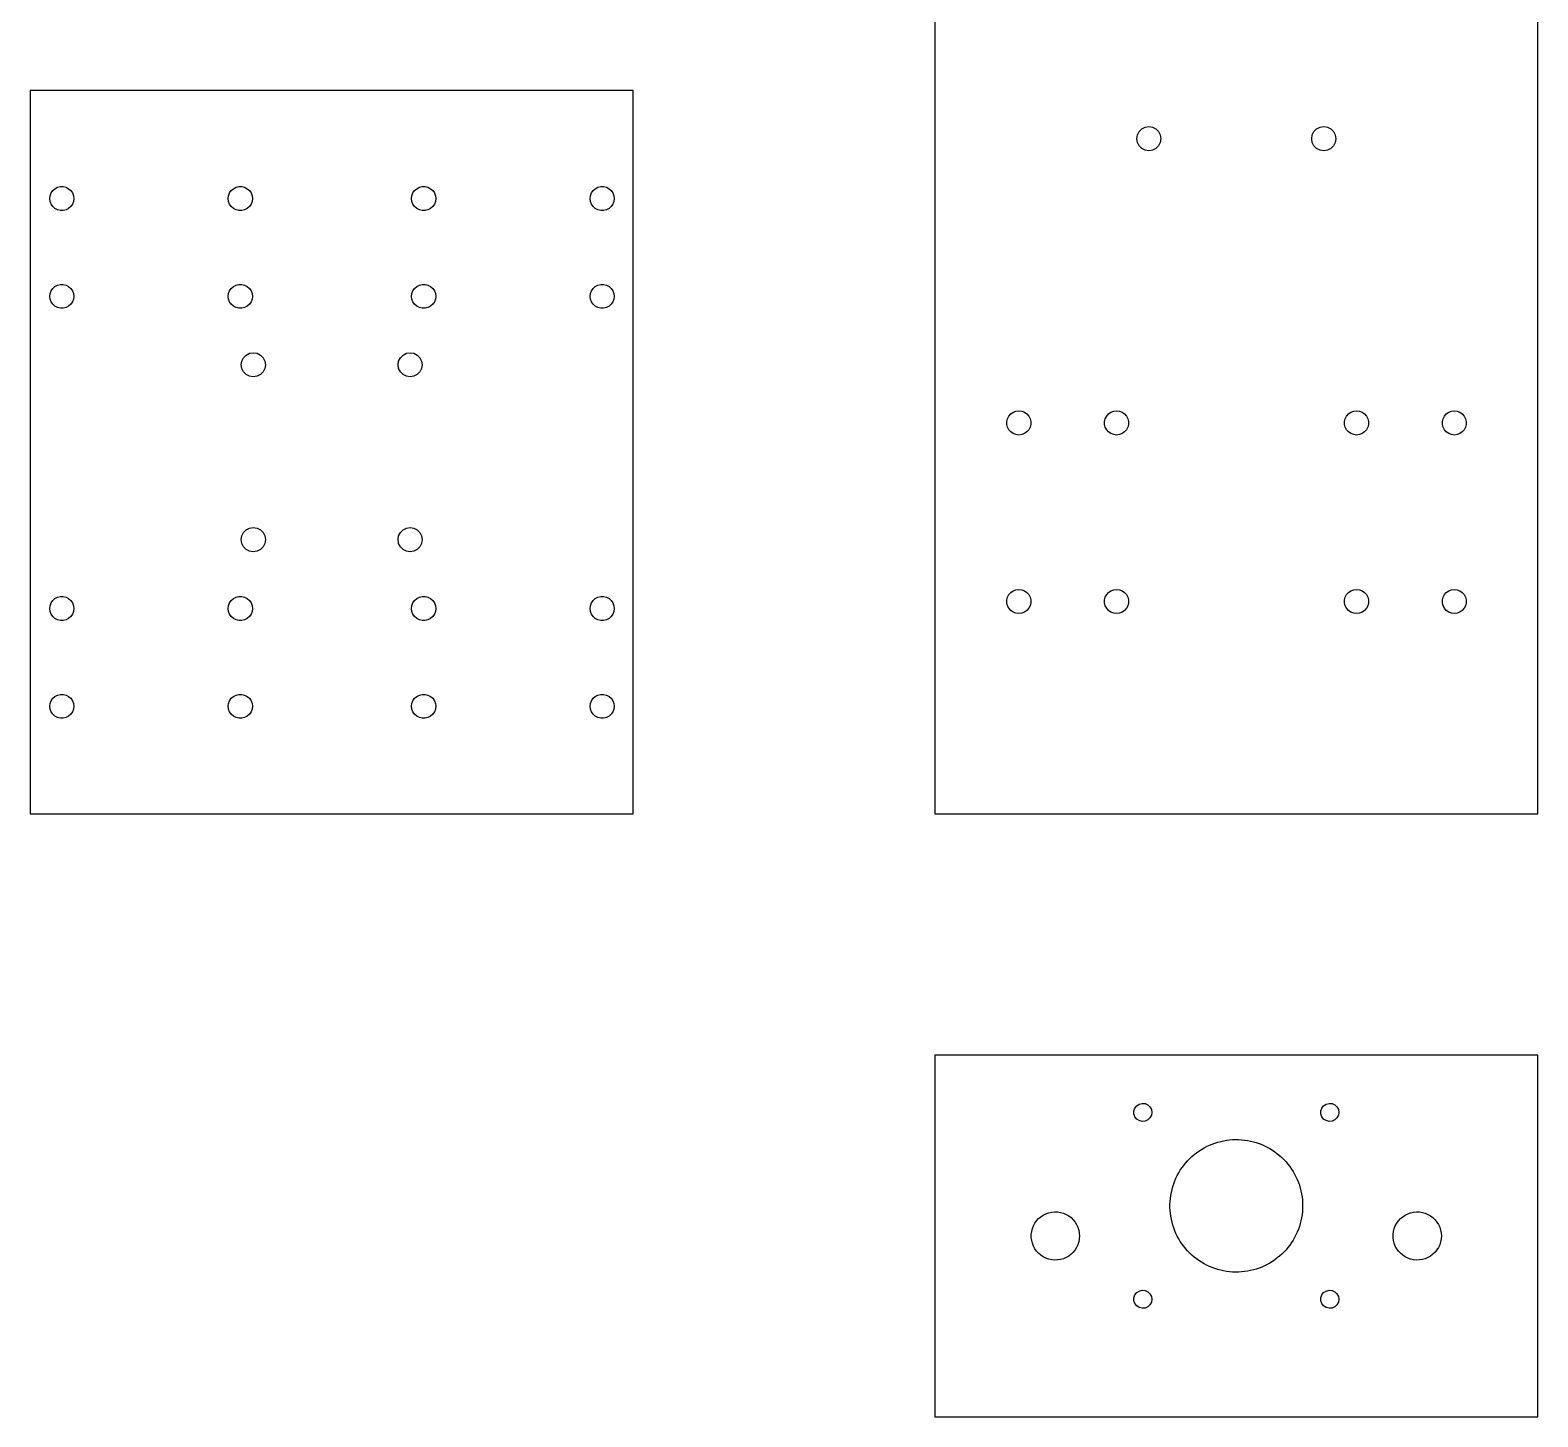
# Model space of a CAD drawing. Extents: x -550 to 1050, y -400 to 1100.
# Drawn here: x -300 to -50, y 600 to 830 of the extents above; entities that cross this region are included whole.
import ezdxf

# ---------------------------------------------------------------- set-up
doc = ezdxf.new("R2010")
doc.units = 0
doc.layers.get('0').update_dxf_attribs({"lineweight": 25, "true_color": 0xffffff})

msp = doc.modelspace()

# ---------------------------------------------------------------- linework, layer by layer
for p, q in [((-150, 950), (-150, 700)), ((-50, 700), (-50, 950)), ((-200, 820), (-300, 820)), ((-300, 820), (-300, 700)), ((-200, 700), (-200, 820)), ((-116.5, 812), (-116.402, 812.618)), ((-116.402, 812.618), (-116.118, 813.176)), ((-116.118, 813.176), (-115.676, 813.618)), ((-115.676, 813.618), (-115.118, 813.902)), ((-115.118, 813.902), (-114.5, 814)), ((-114.5, 814), (-113.882, 813.902)), ((-113.882, 813.902), (-113.324, 813.618)), ((-113.324, 813.618), (-112.882, 813.176)), ((-112.882, 813.176), (-112.598, 812.618)), ((-112.598, 812.618), (-112.5, 812)), ((-87.5, 812), (-87.4021, 812.618)), ((-87.4021, 812.618), (-87.118, 813.176)), ((-87.118, 813.176), (-86.6756, 813.618)), ((-86.6756, 813.618), (-86.118, 813.902)), ((-86.118, 813.902), (-85.5, 814)), ((-85.5, 814), (-84.882, 813.902)), ((-84.882, 813.902), (-84.3244, 813.618)), ((-84.3244, 813.618), (-83.882, 813.176)), ((-83.882, 813.176), (-83.5979, 812.618)), ((-83.5979, 812.618), (-83.5, 812)), ((-116.402, 811.382), (-116.5, 812)), ((-116.118, 810.824), (-116.402, 811.382)), ((-115.676, 810.382), (-116.118, 810.824)), ((-115.118, 810.098), (-115.676, 810.382)), ((-114.5, 810), (-115.118, 810.098)), ((-113.882, 810.098), (-114.5, 810)), ((-113.324, 810.382), (-113.882, 810.098)), ((-112.882, 810.824), (-113.324, 810.382)), ((-112.598, 811.382), (-112.882, 810.824)), ((-112.5, 812), (-112.598, 811.382)), ((-87.4021, 811.382), (-87.5, 812)), ((-87.118, 810.824), (-87.4021, 811.382)), ((-86.6756, 810.382), (-87.118, 810.824)), ((-86.118, 810.098), (-86.6756, 810.382)), ((-85.5, 810), (-86.118, 810.098)), ((-84.882, 810.098), (-85.5, 810)), ((-84.3244, 810.382), (-84.882, 810.098)), ((-83.882, 810.824), (-84.3244, 810.382)), ((-83.5979, 811.382), (-83.882, 810.824)), ((-83.5, 812), (-83.5979, 811.382)), ((-296.75, 802.06), (-296.692, 802.539)), ((-296.692, 802.539), (-296.521, 802.989)), ((-296.521, 802.989), (-296.247, 803.386)), ((-296.247, 803.386), (-295.886, 803.706)), ((-295.886, 803.706), (-295.459, 803.93)), ((-295.459, 803.93), (-294.991, 804.045)), ((-294.991, 804.045), (-294.509, 804.045)), ((-294.509, 804.045), (-294.041, 803.93)), ((-294.041, 803.93), (-293.614, 803.706)), ((-293.614, 803.706), (-293.253, 803.386)), ((-293.253, 803.386), (-292.979, 802.989)), ((-292.979, 802.989), (-292.808, 802.539)), ((-292.808, 802.539), (-292.75, 802.06)), ((-267.15, 802.06), (-267.092, 802.539)), ((-267.092, 802.539), (-266.921, 802.989)), ((-266.921, 802.989), (-266.647, 803.386)), ((-266.647, 803.386), (-266.286, 803.706)), ((-266.286, 803.706), (-265.859, 803.93)), ((-265.859, 803.93), (-265.391, 804.045)), ((-265.391, 804.045), (-264.909, 804.045)), ((-264.909, 804.045), (-264.441, 803.93)), ((-264.441, 803.93), (-264.014, 803.706)), ((-264.014, 803.706), (-263.653, 803.386)), ((-263.653, 803.386), (-263.379, 802.989)), ((-263.379, 802.989), (-263.208, 802.539)), ((-263.208, 802.539), (-263.15, 802.06)), ((-236.75, 802.06), (-236.692, 802.539)), ((-236.692, 802.539), (-236.521, 802.989)), ((-236.521, 802.989), (-236.247, 803.386)), ((-236.247, 803.386), (-235.886, 803.706)), ((-235.886, 803.706), (-235.459, 803.93)), ((-235.459, 803.93), (-234.991, 804.045)), ((-234.991, 804.045), (-234.509, 804.045)), ((-234.509, 804.045), (-234.041, 803.93)), ((-234.041, 803.93), (-233.614, 803.706)), ((-233.614, 803.706), (-233.253, 803.386)), ((-233.253, 803.386), (-232.979, 802.989)), ((-232.979, 802.989), (-232.808, 802.539)), ((-232.808, 802.539), (-232.75, 802.06)), ((-207.15, 802.06), (-207.092, 802.539)), ((-207.092, 802.539), (-206.921, 802.989)), ((-206.921, 802.989), (-206.647, 803.386)), ((-206.647, 803.386), (-206.286, 803.706)), ((-206.286, 803.706), (-205.859, 803.93)), ((-205.859, 803.93), (-205.391, 804.045)), ((-205.391, 804.045), (-204.909, 804.045)), ((-204.909, 804.045), (-204.441, 803.93)), ((-204.441, 803.93), (-204.014, 803.706)), ((-204.014, 803.706), (-203.653, 803.386)), ((-203.653, 803.386), (-203.379, 802.989)), ((-203.379, 802.989), (-203.208, 802.539)), ((-203.208, 802.539), (-203.15, 802.06)), ((-296.692, 801.581), (-296.75, 802.06)), ((-296.521, 801.131), (-296.692, 801.581)), ((-296.247, 800.734), (-296.521, 801.131)), ((-295.886, 800.414), (-296.247, 800.734)), ((-295.459, 800.19), (-295.886, 800.414)), ((-294.991, 800.075), (-295.459, 800.19)), ((-294.509, 800.075), (-294.991, 800.075)), ((-294.041, 800.19), (-294.509, 800.075)), ((-293.614, 800.414), (-294.041, 800.19)), ((-293.253, 800.734), (-293.614, 800.414)), ((-292.979, 801.131), (-293.253, 800.734)), ((-292.808, 801.581), (-292.979, 801.131)), ((-292.75, 802.06), (-292.808, 801.581)), ((-267.092, 801.581), (-267.15, 802.06)), ((-266.921, 801.131), (-267.092, 801.581)), ((-266.647, 800.734), (-266.921, 801.131)), ((-266.286, 800.414), (-266.647, 800.734)), ((-265.859, 800.19), (-266.286, 800.414)), ((-265.391, 800.075), (-265.859, 800.19)), ((-264.909, 800.075), (-265.391, 800.075)), ((-264.441, 800.19), (-264.909, 800.075)), ((-264.014, 800.414), (-264.441, 800.19)), ((-263.653, 800.734), (-264.014, 800.414)), ((-263.379, 801.131), (-263.653, 800.734)), ((-263.208, 801.581), (-263.379, 801.131)), ((-263.15, 802.06), (-263.208, 801.581)), ((-236.692, 801.581), (-236.75, 802.06)), ((-236.521, 801.131), (-236.692, 801.581)), ((-236.247, 800.734), (-236.521, 801.131)), ((-235.886, 800.414), (-236.247, 800.734)), ((-235.459, 800.19), (-235.886, 800.414)), ((-234.991, 800.075), (-235.459, 800.19)), ((-234.509, 800.075), (-234.991, 800.075)), ((-234.041, 800.19), (-234.509, 800.075)), ((-233.614, 800.414), (-234.041, 800.19)), ((-233.253, 800.734), (-233.614, 800.414)), ((-232.979, 801.131), (-233.253, 800.734)), ((-232.808, 801.581), (-232.979, 801.131)), ((-232.75, 802.06), (-232.808, 801.581)), ((-207.092, 801.581), (-207.15, 802.06)), ((-206.921, 801.131), (-207.092, 801.581)), ((-206.647, 800.734), (-206.921, 801.131)), ((-206.286, 800.414), (-206.647, 800.734)), ((-205.859, 800.19), (-206.286, 800.414)), ((-205.391, 800.075), (-205.859, 800.19)), ((-204.909, 800.075), (-205.391, 800.075)), ((-204.441, 800.19), (-204.909, 800.075)), ((-204.014, 800.414), (-204.441, 800.19)), ((-203.653, 800.734), (-204.014, 800.414)), ((-203.379, 801.131), (-203.653, 800.734)), ((-203.208, 801.581), (-203.379, 801.131)), ((-203.15, 802.06), (-203.208, 801.581)), ((-295.886, 787.496), (-295.459, 787.72)), ((-295.459, 787.72), (-294.991, 787.835)), ((-294.991, 787.835), (-294.509, 787.835)), ((-294.509, 787.835), (-294.041, 787.72)), ((-294.041, 787.72), (-293.614, 787.496)), ((-266.286, 787.496), (-265.859, 787.72)), ((-265.859, 787.72), (-265.391, 787.835)), ((-265.391, 787.835), (-264.909, 787.835)), ((-264.909, 787.835), (-264.441, 787.72)), ((-264.441, 787.72), (-264.014, 787.496)), ((-235.886, 787.496), (-235.459, 787.72)), ((-235.459, 787.72), (-234.991, 787.835)), ((-234.991, 787.835), (-234.509, 787.835)), ((-234.509, 787.835), (-234.041, 787.72)), ((-234.041, 787.72), (-233.614, 787.496)), ((-206.286, 787.496), (-205.859, 787.72)), ((-205.859, 787.72), (-205.391, 787.835)), ((-205.391, 787.835), (-204.909, 787.835)), ((-204.909, 787.835), (-204.441, 787.72)), ((-204.441, 787.72), (-204.014, 787.496)), ((-296.75, 785.85), (-296.692, 786.329)), ((-296.692, 785.371), (-296.75, 785.85)), ((-296.692, 786.329), (-296.521, 786.779)), ((-296.521, 784.921), (-296.692, 785.371)), ((-296.521, 786.779), (-296.247, 787.176)), ((-296.247, 787.176), (-295.886, 787.496)), ((-293.614, 787.496), (-293.253, 787.176)), ((-293.253, 787.176), (-292.979, 786.779)), ((-292.979, 786.779), (-292.808, 786.329)), ((-292.808, 785.371), (-292.979, 784.921)), ((-292.808, 786.329), (-292.75, 785.85)), ((-292.75, 785.85), (-292.808, 785.371)), ((-267.15, 785.85), (-267.092, 786.329)), ((-267.092, 785.371), (-267.15, 785.85)), ((-267.092, 786.329), (-266.921, 786.779)), ((-266.921, 784.921), (-267.092, 785.371)), ((-266.921, 786.779), (-266.647, 787.176)), ((-266.647, 787.176), (-266.286, 787.496)), ((-264.014, 787.496), (-263.653, 787.176)), ((-263.653, 787.176), (-263.379, 786.779)), ((-263.379, 786.779), (-263.208, 786.329)), ((-263.208, 785.371), (-263.379, 784.921)), ((-263.208, 786.329), (-263.15, 785.85)), ((-263.15, 785.85), (-263.208, 785.371)), ((-236.75, 785.85), (-236.692, 786.329)), ((-236.692, 785.371), (-236.75, 785.85)), ((-236.692, 786.329), (-236.521, 786.779)), ((-236.521, 784.921), (-236.692, 785.371)), ((-236.521, 786.779), (-236.247, 787.176)), ((-236.247, 787.176), (-235.886, 787.496)), ((-233.614, 787.496), (-233.253, 787.176)), ((-233.253, 787.176), (-232.979, 786.779)), ((-232.979, 786.779), (-232.808, 786.329)), ((-232.808, 785.371), (-232.979, 784.921)), ((-232.808, 786.329), (-232.75, 785.85)), ((-232.75, 785.85), (-232.808, 785.371)), ((-207.15, 785.85), (-207.092, 786.329)), ((-207.092, 785.371), (-207.15, 785.85)), ((-207.092, 786.329), (-206.921, 786.779)), ((-206.921, 784.921), (-207.092, 785.371)), ((-206.921, 786.779), (-206.647, 787.176)), ((-206.647, 787.176), (-206.286, 787.496)), ((-204.014, 787.496), (-203.653, 787.176)), ((-203.653, 787.176), (-203.379, 786.779)), ((-203.379, 786.779), (-203.208, 786.329)), ((-203.208, 785.371), (-203.379, 784.921)), ((-203.208, 786.329), (-203.15, 785.85)), ((-203.15, 785.85), (-203.208, 785.371)), ((-296.247, 784.524), (-296.521, 784.921)), ((-295.886, 784.204), (-296.247, 784.524)), ((-295.459, 783.98), (-295.886, 784.204)), ((-294.991, 783.865), (-295.459, 783.98)), ((-294.509, 783.865), (-294.991, 783.865)), ((-294.041, 783.98), (-294.509, 783.865)), ((-293.614, 784.204), (-294.041, 783.98)), ((-293.253, 784.524), (-293.614, 784.204)), ((-292.979, 784.921), (-293.253, 784.524)), ((-266.647, 784.524), (-266.921, 784.921)), ((-266.286, 784.204), (-266.647, 784.524)), ((-265.859, 783.98), (-266.286, 784.204)), ((-265.391, 783.865), (-265.859, 783.98)), ((-264.909, 783.865), (-265.391, 783.865)), ((-264.441, 783.98), (-264.909, 783.865)), ((-264.014, 784.204), (-264.441, 783.98)), ((-263.653, 784.524), (-264.014, 784.204)), ((-263.379, 784.921), (-263.653, 784.524)), ((-236.247, 784.524), (-236.521, 784.921)), ((-235.886, 784.204), (-236.247, 784.524)), ((-235.459, 783.98), (-235.886, 784.204)), ((-234.991, 783.865), (-235.459, 783.98)), ((-234.509, 783.865), (-234.991, 783.865)), ((-234.041, 783.98), (-234.509, 783.865)), ((-233.614, 784.204), (-234.041, 783.98)), ((-233.253, 784.524), (-233.614, 784.204)), ((-232.979, 784.921), (-233.253, 784.524)), ((-206.647, 784.524), (-206.921, 784.921)), ((-206.286, 784.204), (-206.647, 784.524)), ((-205.859, 783.98), (-206.286, 784.204)), ((-205.391, 783.865), (-205.859, 783.98)), ((-204.909, 783.865), (-205.391, 783.865)), ((-204.441, 783.98), (-204.909, 783.865)), ((-204.014, 784.204), (-204.441, 783.98)), ((-203.653, 784.524), (-204.014, 784.204)), ((-203.379, 784.921), (-203.653, 784.524)), ((-265, 774.5), (-264.902, 775.118)), ((-264.902, 775.118), (-264.618, 775.676)), ((-264.618, 775.676), (-264.176, 776.118)), ((-264.176, 776.118), (-263.618, 776.402)), ((-263.618, 776.402), (-263, 776.5)), ((-263, 776.5), (-262.382, 776.402)), ((-262.382, 776.402), (-261.824, 776.118)), ((-261.824, 776.118), (-261.382, 775.676)), ((-261.382, 775.676), (-261.098, 775.118)), ((-261.098, 775.118), (-261, 774.5)), ((-239, 774.5), (-238.902, 775.118)), ((-238.902, 775.118), (-238.618, 775.676)), ((-238.618, 775.676), (-238.176, 776.118)), ((-238.176, 776.118), (-237.618, 776.402)), ((-237.618, 776.402), (-237, 776.5)), ((-237, 776.5), (-236.382, 776.402)), ((-236.382, 776.402), (-235.824, 776.118)), ((-235.824, 776.118), (-235.382, 775.676)), ((-235.382, 775.676), (-235.098, 775.118)), ((-235.098, 775.118), (-235, 774.5)), ((-264.902, 773.882), (-265, 774.5)), ((-264.618, 773.324), (-264.902, 773.882)), ((-264.176, 772.882), (-264.618, 773.324)), ((-263.618, 772.598), (-264.176, 772.882)), ((-263, 772.5), (-263.618, 772.598)), ((-262.382, 772.598), (-263, 772.5)), ((-261.824, 772.882), (-262.382, 772.598)), ((-261.382, 773.324), (-261.824, 772.882)), ((-261.098, 773.882), (-261.382, 773.324)), ((-261, 774.5), (-261.098, 773.882)), ((-238.902, 773.882), (-239, 774.5)), ((-238.618, 773.324), (-238.902, 773.882)), ((-238.176, 772.882), (-238.618, 773.324)), ((-237.618, 772.598), (-238.176, 772.882)), ((-237, 772.5), (-237.618, 772.598)), ((-236.382, 772.598), (-237, 772.5)), ((-235.824, 772.882), (-236.382, 772.598)), ((-235.382, 773.324), (-235.824, 772.882)), ((-235.098, 773.882), (-235.382, 773.324)), ((-235, 774.5), (-235.098, 773.882)), ((-138.045, 765.091), (-137.93, 765.559)), ((-138.045, 764.609), (-138.045, 765.091)), ((-137.93, 765.559), (-137.706, 765.986)), ((-137.706, 765.986), (-137.386, 766.347)), ((-137.386, 766.347), (-136.989, 766.621)), ((-136.989, 766.621), (-136.539, 766.792)), ((-136.539, 766.792), (-136.06, 766.85)), ((-136.06, 766.85), (-135.581, 766.792)), ((-135.581, 766.792), (-135.131, 766.621)), ((-135.131, 766.621), (-134.734, 766.347)), ((-134.734, 766.347), (-134.414, 765.986)), ((-134.414, 765.986), (-134.19, 765.559)), ((-134.19, 765.559), (-134.075, 765.091)), ((-134.075, 765.091), (-134.075, 764.609)), ((-121.835, 765.091), (-121.72, 765.559)), ((-121.835, 764.609), (-121.835, 765.091)), ((-121.72, 765.559), (-121.496, 765.986)), ((-121.496, 765.986), (-121.176, 766.347)), ((-121.176, 766.347), (-120.779, 766.621)), ((-120.779, 766.621), (-120.329, 766.792)), ((-120.329, 766.792), (-119.85, 766.85)), ((-119.85, 766.85), (-119.371, 766.792)), ((-119.371, 766.792), (-118.921, 766.621)), ((-118.921, 766.621), (-118.524, 766.347)), ((-118.524, 766.347), (-118.204, 765.986)), ((-118.204, 765.986), (-117.98, 765.559)), ((-117.98, 765.559), (-117.865, 765.091)), ((-117.865, 765.091), (-117.865, 764.609)), ((-82.0454, 765.091), (-81.93, 765.559)), ((-82.0454, 764.609), (-82.0454, 765.091)), ((-81.93, 765.559), (-81.706, 765.986)), ((-81.706, 765.986), (-81.3862, 766.347)), ((-81.3862, 766.347), (-80.9894, 766.621)), ((-80.9894, 766.621), (-80.5386, 766.792)), ((-80.5386, 766.792), (-80.06, 766.85)), ((-80.06, 766.85), (-79.5814, 766.792)), ((-79.5814, 766.792), (-79.1306, 766.621)), ((-79.1306, 766.621), (-78.7337, 766.347)), ((-78.7337, 766.347), (-78.414, 765.986)), ((-78.414, 765.986), (-78.19, 765.559)), ((-78.19, 765.559), (-78.0746, 765.091)), ((-78.0746, 765.091), (-78.0746, 764.609)), ((-65.8354, 765.091), (-65.72, 765.559)), ((-65.8354, 764.609), (-65.8354, 765.091)), ((-65.72, 765.559), (-65.496, 765.986)), ((-65.496, 765.986), (-65.1762, 766.347)), ((-65.1762, 766.347), (-64.7794, 766.621)), ((-64.7794, 766.621), (-64.3286, 766.792)), ((-64.3286, 766.792), (-63.85, 766.85)), ((-63.85, 766.85), (-63.3714, 766.792)), ((-63.3714, 766.792), (-62.9205, 766.621)), ((-62.9205, 766.621), (-62.5237, 766.347)), ((-62.5237, 766.347), (-62.204, 765.986)), ((-62.204, 765.986), (-61.98, 765.559)), ((-61.98, 765.559), (-61.8646, 765.091)), ((-61.8646, 765.091), (-61.8646, 764.609)), ((-137.93, 764.141), (-138.045, 764.609)), ((-137.706, 763.714), (-137.93, 764.141)), ((-137.386, 763.353), (-137.706, 763.714)), ((-136.989, 763.079), (-137.386, 763.353)), ((-136.539, 762.908), (-136.989, 763.079)), ((-136.06, 762.85), (-136.539, 762.908)), ((-135.581, 762.908), (-136.06, 762.85)), ((-135.131, 763.079), (-135.581, 762.908)), ((-134.734, 763.353), (-135.131, 763.079)), ((-134.414, 763.714), (-134.734, 763.353)), ((-134.19, 764.141), (-134.414, 763.714)), ((-134.075, 764.609), (-134.19, 764.141)), ((-121.72, 764.141), (-121.835, 764.609)), ((-121.496, 763.714), (-121.72, 764.141)), ((-121.176, 763.353), (-121.496, 763.714)), ((-120.779, 763.079), (-121.176, 763.353)), ((-120.329, 762.908), (-120.779, 763.079)), ((-119.85, 762.85), (-120.329, 762.908)), ((-119.371, 762.908), (-119.85, 762.85)), ((-118.921, 763.079), (-119.371, 762.908)), ((-118.524, 763.353), (-118.921, 763.079)), ((-118.204, 763.714), (-118.524, 763.353)), ((-117.98, 764.141), (-118.204, 763.714)), ((-117.865, 764.609), (-117.98, 764.141)), ((-81.93, 764.141), (-82.0454, 764.609)), ((-81.706, 763.714), (-81.93, 764.141)), ((-81.3862, 763.353), (-81.706, 763.714)), ((-80.9894, 763.079), (-81.3862, 763.353)), ((-80.5386, 762.908), (-80.9894, 763.079)), ((-80.06, 762.85), (-80.5386, 762.908)), ((-79.5814, 762.908), (-80.06, 762.85)), ((-79.1306, 763.079), (-79.5814, 762.908)), ((-78.7337, 763.353), (-79.1306, 763.079)), ((-78.414, 763.714), (-78.7337, 763.353)), ((-78.19, 764.141), (-78.414, 763.714)), ((-78.0746, 764.609), (-78.19, 764.141)), ((-65.72, 764.141), (-65.8354, 764.609)), ((-65.496, 763.714), (-65.72, 764.141)), ((-65.1762, 763.353), (-65.496, 763.714)), ((-64.7794, 763.079), (-65.1762, 763.353)), ((-64.3286, 762.908), (-64.7794, 763.079)), ((-63.85, 762.85), (-64.3286, 762.908)), ((-63.3714, 762.908), (-63.85, 762.85)), ((-62.9205, 763.079), (-63.3714, 762.908)), ((-62.5237, 763.353), (-62.9205, 763.079)), ((-62.204, 763.714), (-62.5237, 763.353)), ((-61.98, 764.141), (-62.204, 763.714)), ((-61.8646, 764.609), (-61.98, 764.141)), ((-263.618, 747.402), (-263, 747.5)), ((-263, 747.5), (-262.382, 747.402)), ((-237.618, 747.402), (-237, 747.5)), ((-237, 747.5), (-236.382, 747.402)), ((-265, 745.5), (-264.902, 746.118)), ((-264.902, 744.882), (-265, 745.5)), ((-264.902, 746.118), (-264.618, 746.676)), ((-264.618, 746.676), (-264.176, 747.118)), ((-264.176, 747.118), (-263.618, 747.402)), ((-262.382, 747.402), (-261.824, 747.118)), ((-261.824, 747.118), (-261.382, 746.676)), ((-261.382, 746.676), (-261.098, 746.118)), ((-261.098, 746.118), (-261, 745.5)), ((-261, 745.5), (-261.098, 744.882)), ((-239, 745.5), (-238.902, 746.118)), ((-238.902, 744.882), (-239, 745.5)), ((-238.902, 746.118), (-238.618, 746.676)), ((-238.618, 746.676), (-238.176, 747.118)), ((-238.176, 747.118), (-237.618, 747.402)), ((-236.382, 747.402), (-235.824, 747.118)), ((-235.824, 747.118), (-235.382, 746.676)), ((-235.382, 746.676), (-235.098, 746.118)), ((-235.098, 746.118), (-235, 745.5)), ((-235, 745.5), (-235.098, 744.882)), ((-264.618, 744.324), (-264.902, 744.882)), ((-264.176, 743.882), (-264.618, 744.324)), ((-263.618, 743.598), (-264.176, 743.882)), ((-263, 743.5), (-263.618, 743.598)), ((-262.382, 743.598), (-263, 743.5)), ((-261.824, 743.882), (-262.382, 743.598)), ((-261.382, 744.324), (-261.824, 743.882)), ((-261.098, 744.882), (-261.382, 744.324)), ((-238.618, 744.324), (-238.902, 744.882)), ((-238.176, 743.882), (-238.618, 744.324)), ((-237.618, 743.598), (-238.176, 743.882)), ((-237, 743.5), (-237.618, 743.598)), ((-236.382, 743.598), (-237, 743.5)), ((-235.824, 743.882), (-236.382, 743.598)), ((-235.382, 744.324), (-235.824, 743.882)), ((-235.098, 744.882), (-235.382, 744.324)), ((-296.521, 734.989), (-296.247, 735.386)), ((-296.247, 735.386), (-295.886, 735.706)), ((-295.886, 735.706), (-295.459, 735.93)), ((-295.459, 735.93), (-294.991, 736.045)), ((-294.991, 736.045), (-294.509, 736.045)), ((-294.509, 736.045), (-294.041, 735.93)), ((-294.041, 735.93), (-293.614, 735.706)), ((-293.614, 735.706), (-293.253, 735.386)), ((-293.253, 735.386), (-292.979, 734.989)), ((-266.921, 734.989), (-266.647, 735.386)), ((-266.647, 735.386), (-266.286, 735.706)), ((-266.286, 735.706), (-265.859, 735.93)), ((-265.859, 735.93), (-265.391, 736.045)), ((-265.391, 736.045), (-264.909, 736.045)), ((-264.909, 736.045), (-264.441, 735.93)), ((-264.441, 735.93), (-264.014, 735.706)), ((-264.014, 735.706), (-263.653, 735.386)), ((-263.653, 735.386), (-263.379, 734.989)), ((-236.521, 734.989), (-236.247, 735.386)), ((-236.247, 735.386), (-235.886, 735.706)), ((-235.886, 735.706), (-235.459, 735.93)), ((-235.459, 735.93), (-234.991, 736.045)), ((-234.991, 736.045), (-234.509, 736.045)), ((-234.509, 736.045), (-234.041, 735.93)), ((-234.041, 735.93), (-233.614, 735.706)), ((-233.614, 735.706), (-233.253, 735.386)), ((-233.253, 735.386), (-232.979, 734.989)), ((-206.921, 734.989), (-206.647, 735.386)), ((-206.647, 735.386), (-206.286, 735.706)), ((-206.286, 735.706), (-205.859, 735.93)), ((-205.859, 735.93), (-205.391, 736.045)), ((-205.391, 736.045), (-204.909, 736.045)), ((-204.909, 736.045), (-204.441, 735.93)), ((-204.441, 735.93), (-204.014, 735.706)), ((-204.014, 735.706), (-203.653, 735.386)), ((-203.653, 735.386), (-203.379, 734.989)), ((-138.045, 735.491), (-137.93, 735.959)), ((-138.045, 735.009), (-138.045, 735.491)), ((-137.93, 734.541), (-138.045, 735.009)), ((-137.93, 735.959), (-137.706, 736.386)), ((-137.706, 736.386), (-137.386, 736.747)), ((-137.386, 736.747), (-136.989, 737.021)), ((-136.989, 737.021), (-136.539, 737.192)), ((-136.539, 737.192), (-136.06, 737.25)), ((-136.06, 737.25), (-135.581, 737.192)), ((-135.581, 737.192), (-135.131, 737.021)), ((-135.131, 737.021), (-134.734, 736.747)), ((-134.734, 736.747), (-134.414, 736.386)), ((-134.414, 736.386), (-134.19, 735.959)), ((-134.19, 735.959), (-134.075, 735.491)), ((-134.075, 735.009), (-134.19, 734.541)), ((-134.075, 735.491), (-134.075, 735.009)), ((-121.835, 735.491), (-121.72, 735.959)), ((-121.835, 735.009), (-121.835, 735.491)), ((-121.72, 734.541), (-121.835, 735.009)), ((-121.72, 735.959), (-121.496, 736.386)), ((-121.496, 736.386), (-121.176, 736.747)), ((-121.176, 736.747), (-120.779, 737.021)), ((-120.779, 737.021), (-120.329, 737.192)), ((-120.329, 737.192), (-119.85, 737.25)), ((-119.85, 737.25), (-119.371, 737.192)), ((-119.371, 737.192), (-118.921, 737.021)), ((-118.921, 737.021), (-118.524, 736.747)), ((-118.524, 736.747), (-118.204, 736.386)), ((-118.204, 736.386), (-117.98, 735.959)), ((-117.98, 735.959), (-117.865, 735.491)), ((-117.865, 735.009), (-117.98, 734.541)), ((-117.865, 735.491), (-117.865, 735.009)), ((-82.0454, 735.491), (-81.93, 735.959)), ((-82.0454, 735.009), (-82.0454, 735.491)), ((-81.93, 734.541), (-82.0454, 735.009)), ((-81.93, 735.959), (-81.706, 736.386)), ((-81.706, 736.386), (-81.3862, 736.747)), ((-81.3862, 736.747), (-80.9894, 737.021)), ((-80.9894, 737.021), (-80.5386, 737.192)), ((-80.5386, 737.192), (-80.06, 737.25)), ((-80.06, 737.25), (-79.5814, 737.192)), ((-79.5814, 737.192), (-79.1306, 737.021)), ((-79.1306, 737.021), (-78.7337, 736.747)), ((-78.7337, 736.747), (-78.414, 736.386)), ((-78.414, 736.386), (-78.19, 735.959)), ((-78.19, 735.959), (-78.0746, 735.491)), ((-78.0746, 735.009), (-78.19, 734.541)), ((-78.0746, 735.491), (-78.0746, 735.009)), ((-65.8354, 735.491), (-65.72, 735.959)), ((-65.8354, 735.009), (-65.8354, 735.491)), ((-65.72, 734.541), (-65.8354, 735.009)), ((-65.72, 735.959), (-65.496, 736.386)), ((-65.496, 736.386), (-65.1762, 736.747)), ((-65.1762, 736.747), (-64.7794, 737.021)), ((-64.7794, 737.021), (-64.3286, 737.192)), ((-64.3286, 737.192), (-63.85, 737.25)), ((-63.85, 737.25), (-63.3714, 737.192)), ((-63.3714, 737.192), (-62.9205, 737.021)), ((-62.9205, 737.021), (-62.5237, 736.747)), ((-62.5237, 736.747), (-62.204, 736.386)), ((-62.204, 736.386), (-61.98, 735.959)), ((-61.98, 735.959), (-61.8646, 735.491)), ((-61.8646, 735.009), (-61.98, 734.541)), ((-61.8646, 735.491), (-61.8646, 735.009)), ((-296.75, 734.06), (-296.692, 734.539)), ((-296.692, 733.581), (-296.75, 734.06)), ((-296.692, 734.539), (-296.521, 734.989)), ((-296.521, 733.131), (-296.692, 733.581)), ((-296.247, 732.734), (-296.521, 733.131)), ((-295.886, 732.414), (-296.247, 732.734)), ((-293.253, 732.734), (-293.614, 732.414)), ((-292.979, 733.131), (-293.253, 732.734)), ((-292.979, 734.989), (-292.808, 734.539)), ((-292.808, 733.581), (-292.979, 733.131)), ((-292.808, 734.539), (-292.75, 734.06)), ((-292.75, 734.06), (-292.808, 733.581)), ((-267.15, 734.06), (-267.092, 734.539)), ((-267.092, 733.581), (-267.15, 734.06)), ((-267.092, 734.539), (-266.921, 734.989)), ((-266.921, 733.131), (-267.092, 733.581)), ((-266.647, 732.734), (-266.921, 733.131)), ((-266.286, 732.414), (-266.647, 732.734)), ((-263.653, 732.734), (-264.014, 732.414)), ((-263.379, 733.131), (-263.653, 732.734)), ((-263.379, 734.989), (-263.208, 734.539)), ((-263.208, 733.581), (-263.379, 733.131)), ((-263.208, 734.539), (-263.15, 734.06)), ((-263.15, 734.06), (-263.208, 733.581)), ((-236.75, 734.06), (-236.692, 734.539)), ((-236.692, 733.581), (-236.75, 734.06)), ((-236.692, 734.539), (-236.521, 734.989)), ((-236.521, 733.131), (-236.692, 733.581)), ((-236.247, 732.734), (-236.521, 733.131)), ((-235.886, 732.414), (-236.247, 732.734)), ((-233.253, 732.734), (-233.614, 732.414)), ((-232.979, 733.131), (-233.253, 732.734)), ((-232.979, 734.989), (-232.808, 734.539)), ((-232.808, 733.581), (-232.979, 733.131)), ((-232.808, 734.539), (-232.75, 734.06)), ((-232.75, 734.06), (-232.808, 733.581)), ((-207.15, 734.06), (-207.092, 734.539)), ((-207.092, 733.581), (-207.15, 734.06)), ((-207.092, 734.539), (-206.921, 734.989)), ((-206.921, 733.131), (-207.092, 733.581)), ((-206.647, 732.734), (-206.921, 733.131)), ((-206.286, 732.414), (-206.647, 732.734)), ((-203.653, 732.734), (-204.014, 732.414)), ((-203.379, 733.131), (-203.653, 732.734)), ((-203.379, 734.989), (-203.208, 734.539)), ((-203.208, 733.581), (-203.379, 733.131)), ((-203.208, 734.539), (-203.15, 734.06)), ((-203.15, 734.06), (-203.208, 733.581)), ((-137.706, 734.114), (-137.93, 734.541)), ((-137.386, 733.753), (-137.706, 734.114)), ((-136.989, 733.479), (-137.386, 733.753)), ((-136.539, 733.308), (-136.989, 733.479)), ((-136.06, 733.25), (-136.539, 733.308)), ((-135.581, 733.308), (-136.06, 733.25)), ((-135.131, 733.479), (-135.581, 733.308)), ((-134.734, 733.753), (-135.131, 733.479)), ((-134.414, 734.114), (-134.734, 733.753)), ((-134.19, 734.541), (-134.414, 734.114)), ((-121.496, 734.114), (-121.72, 734.541)), ((-121.176, 733.753), (-121.496, 734.114)), ((-120.779, 733.479), (-121.176, 733.753)), ((-120.329, 733.308), (-120.779, 733.479)), ((-119.85, 733.25), (-120.329, 733.308)), ((-119.371, 733.308), (-119.85, 733.25)), ((-118.921, 733.479), (-119.371, 733.308)), ((-118.524, 733.753), (-118.921, 733.479)), ((-118.204, 734.114), (-118.524, 733.753)), ((-117.98, 734.541), (-118.204, 734.114)), ((-81.706, 734.114), (-81.93, 734.541)), ((-81.3862, 733.753), (-81.706, 734.114)), ((-80.9894, 733.479), (-81.3862, 733.753)), ((-80.5386, 733.308), (-80.9894, 733.479)), ((-80.06, 733.25), (-80.5386, 733.308)), ((-79.5814, 733.308), (-80.06, 733.25)), ((-79.1306, 733.479), (-79.5814, 733.308)), ((-78.7337, 733.753), (-79.1306, 733.479)), ((-78.414, 734.114), (-78.7337, 733.753)), ((-78.19, 734.541), (-78.414, 734.114)), ((-65.496, 734.114), (-65.72, 734.541)), ((-65.1762, 733.753), (-65.496, 734.114)), ((-64.7794, 733.479), (-65.1762, 733.753)), ((-64.3286, 733.308), (-64.7794, 733.479)), ((-63.85, 733.25), (-64.3286, 733.308)), ((-63.3714, 733.308), (-63.85, 733.25)), ((-62.9205, 733.479), (-63.3714, 733.308)), ((-62.5237, 733.753), (-62.9205, 733.479)), ((-62.204, 734.114), (-62.5237, 733.753)), ((-61.98, 734.541), (-62.204, 734.114)), ((-295.459, 732.19), (-295.886, 732.414)), ((-294.991, 732.075), (-295.459, 732.19)), ((-294.509, 732.075), (-294.991, 732.075)), ((-294.041, 732.19), (-294.509, 732.075)), ((-293.614, 732.414), (-294.041, 732.19)), ((-265.859, 732.19), (-266.286, 732.414)), ((-265.391, 732.075), (-265.859, 732.19)), ((-264.909, 732.075), (-265.391, 732.075)), ((-264.441, 732.19), (-264.909, 732.075)), ((-264.014, 732.414), (-264.441, 732.19)), ((-235.459, 732.19), (-235.886, 732.414)), ((-234.991, 732.075), (-235.459, 732.19)), ((-234.509, 732.075), (-234.991, 732.075)), ((-234.041, 732.19), (-234.509, 732.075)), ((-233.614, 732.414), (-234.041, 732.19)), ((-205.859, 732.19), (-206.286, 732.414)), ((-205.391, 732.075), (-205.859, 732.19)), ((-204.909, 732.075), (-205.391, 732.075)), ((-204.441, 732.19), (-204.909, 732.075)), ((-204.014, 732.414), (-204.441, 732.19)), ((-296.75, 717.85), (-296.692, 718.329)), ((-296.692, 717.371), (-296.75, 717.85)), ((-296.692, 718.329), (-296.521, 718.779)), ((-296.521, 718.779), (-296.247, 719.176)), ((-296.247, 719.176), (-295.886, 719.496)), ((-295.886, 719.496), (-295.459, 719.72)), ((-295.459, 719.72), (-294.991, 719.835)), ((-294.991, 719.835), (-294.509, 719.835)), ((-294.509, 719.835), (-294.041, 719.72)), ((-294.041, 719.72), (-293.614, 719.496)), ((-293.614, 719.496), (-293.253, 719.176)), ((-293.253, 719.176), (-292.979, 718.779)), ((-292.979, 718.779), (-292.808, 718.329)), ((-292.808, 718.329), (-292.75, 717.85)), ((-292.75, 717.85), (-292.808, 717.371)), ((-267.15, 717.85), (-267.092, 718.329)), ((-267.092, 717.371), (-267.15, 717.85)), ((-267.092, 718.329), (-266.921, 718.779)), ((-266.921, 718.779), (-266.647, 719.176)), ((-266.647, 719.176), (-266.286, 719.496)), ((-266.286, 719.496), (-265.859, 719.72)), ((-265.859, 719.72), (-265.391, 719.835)), ((-265.391, 719.835), (-264.909, 719.835)), ((-264.909, 719.835), (-264.441, 719.72)), ((-264.441, 719.72), (-264.014, 719.496)), ((-264.014, 719.496), (-263.653, 719.176)), ((-263.653, 719.176), (-263.379, 718.779)), ((-263.379, 718.779), (-263.208, 718.329)), ((-263.208, 718.329), (-263.15, 717.85)), ((-263.15, 717.85), (-263.208, 717.371)), ((-236.75, 717.85), (-236.692, 718.329)), ((-236.692, 717.371), (-236.75, 717.85)), ((-236.692, 718.329), (-236.521, 718.779)), ((-236.521, 718.779), (-236.247, 719.176)), ((-236.247, 719.176), (-235.886, 719.496)), ((-235.886, 719.496), (-235.459, 719.72)), ((-235.459, 719.72), (-234.991, 719.835)), ((-234.991, 719.835), (-234.509, 719.835)), ((-234.509, 719.835), (-234.041, 719.72)), ((-234.041, 719.72), (-233.614, 719.496)), ((-233.614, 719.496), (-233.253, 719.176)), ((-233.253, 719.176), (-232.979, 718.779)), ((-232.979, 718.779), (-232.808, 718.329)), ((-232.808, 718.329), (-232.75, 717.85)), ((-232.75, 717.85), (-232.808, 717.371)), ((-207.15, 717.85), (-207.092, 718.329)), ((-207.092, 717.371), (-207.15, 717.85)), ((-207.092, 718.329), (-206.921, 718.779)), ((-206.921, 718.779), (-206.647, 719.176)), ((-206.647, 719.176), (-206.286, 719.496)), ((-206.286, 719.496), (-205.859, 719.72)), ((-205.859, 719.72), (-205.391, 719.835)), ((-205.391, 719.835), (-204.909, 719.835)), ((-204.909, 719.835), (-204.441, 719.72)), ((-204.441, 719.72), (-204.014, 719.496)), ((-204.014, 719.496), (-203.653, 719.176)), ((-203.653, 719.176), (-203.379, 718.779)), ((-203.379, 718.779), (-203.208, 718.329)), ((-203.208, 718.329), (-203.15, 717.85)), ((-203.15, 717.85), (-203.208, 717.371)), ((-296.521, 716.921), (-296.692, 717.371)), ((-296.247, 716.524), (-296.521, 716.921)), ((-295.886, 716.204), (-296.247, 716.524)), ((-295.459, 715.98), (-295.886, 716.204)), ((-294.991, 715.865), (-295.459, 715.98)), ((-294.509, 715.865), (-294.991, 715.865)), ((-294.041, 715.98), (-294.509, 715.865)), ((-293.614, 716.204), (-294.041, 715.98)), ((-293.253, 716.524), (-293.614, 716.204)), ((-292.979, 716.921), (-293.253, 716.524)), ((-292.808, 717.371), (-292.979, 716.921)), ((-266.921, 716.921), (-267.092, 717.371)), ((-266.647, 716.524), (-266.921, 716.921)), ((-266.286, 716.204), (-266.647, 716.524)), ((-265.859, 715.98), (-266.286, 716.204)), ((-265.391, 715.865), (-265.859, 715.98)), ((-264.909, 715.865), (-265.391, 715.865)), ((-264.441, 715.98), (-264.909, 715.865)), ((-264.014, 716.204), (-264.441, 715.98)), ((-263.653, 716.524), (-264.014, 716.204)), ((-263.379, 716.921), (-263.653, 716.524)), ((-263.208, 717.371), (-263.379, 716.921)), ((-236.521, 716.921), (-236.692, 717.371)), ((-236.247, 716.524), (-236.521, 716.921)), ((-235.886, 716.204), (-236.247, 716.524)), ((-235.459, 715.98), (-235.886, 716.204)), ((-234.991, 715.865), (-235.459, 715.98)), ((-234.509, 715.865), (-234.991, 715.865)), ((-234.041, 715.98), (-234.509, 715.865)), ((-233.614, 716.204), (-234.041, 715.98)), ((-233.253, 716.524), (-233.614, 716.204)), ((-232.979, 716.921), (-233.253, 716.524)), ((-232.808, 717.371), (-232.979, 716.921)), ((-206.921, 716.921), (-207.092, 717.371)), ((-206.647, 716.524), (-206.921, 716.921)), ((-206.286, 716.204), (-206.647, 716.524)), ((-205.859, 715.98), (-206.286, 716.204)), ((-205.391, 715.865), (-205.859, 715.98)), ((-204.909, 715.865), (-205.391, 715.865)), ((-204.441, 715.98), (-204.909, 715.865)), ((-204.014, 716.204), (-204.441, 715.98)), ((-203.653, 716.524), (-204.014, 716.204)), ((-203.379, 716.921), (-203.653, 716.524)), ((-203.208, 717.371), (-203.379, 716.921)), ((-300, 700), (-200, 700)), ((-150, 700), (-50, 700)), ((-50, 660), (-150, 660)), ((-150, 660), (-150, 600)), ((-50, 600), (-50, 660)), ((-116.98, 650.747), (-116.819, 651.214)), ((-116.98, 650.253), (-116.98, 650.747)), ((-116.819, 649.786), (-116.98, 650.253)), ((-116.819, 651.214), (-116.516, 651.604)), ((-116.516, 651.604), (-116.103, 651.874)), ((-116.103, 651.874), (-115.624, 651.995)), ((-115.624, 651.995), (-115.132, 651.954)), ((-115.132, 651.954), (-114.68, 651.756)), ((-114.68, 651.756), (-114.316, 651.421)), ((-114.316, 651.421), (-114.081, 650.987)), ((-114.081, 650.013), (-114.316, 649.579)), ((-114.081, 650.987), (-114, 650.5)), ((-114, 650.5), (-114.081, 650.013)), ((-85.9795, 650.747), (-85.8192, 651.214)), ((-85.9795, 650.253), (-85.9795, 650.747)), ((-85.8192, 649.786), (-85.9795, 650.253)), ((-85.8192, 651.214), (-85.5159, 651.604)), ((-85.5159, 651.604), (-85.1025, 651.874)), ((-85.1025, 651.874), (-84.6239, 651.995)), ((-84.6239, 651.995), (-84.1318, 651.954)), ((-84.1318, 651.954), (-83.6796, 651.756)), ((-83.6796, 651.756), (-83.3163, 651.421)), ((-83.3163, 651.421), (-83.0813, 650.987)), ((-83.0813, 650.013), (-83.3163, 649.579)), ((-83.0813, 650.987), (-83, 650.5)), ((-83, 650.5), (-83.0813, 650.013)), ((-116.516, 649.396), (-116.819, 649.786)), ((-116.103, 649.126), (-116.516, 649.396)), ((-115.624, 649.005), (-116.103, 649.126)), ((-115.132, 649.046), (-115.624, 649.005)), ((-114.68, 649.244), (-115.132, 649.046)), ((-114.316, 649.579), (-114.68, 649.244)), ((-85.5159, 649.396), (-85.8192, 649.786)), ((-85.1025, 649.126), (-85.5159, 649.396)), ((-84.6239, 649.005), (-85.1025, 649.126)), ((-84.1318, 649.046), (-84.6239, 649.005)), ((-83.6796, 649.244), (-84.1318, 649.046)), ((-83.3163, 649.579), (-83.6796, 649.244)), ((-104.916, 644.84), (-104.467, 645.052)), ((-104.467, 645.052), (-104.008, 645.244)), ((-104.008, 645.244), (-103.541, 645.415)), ((-103.541, 645.415), (-103.067, 645.564)), ((-103.067, 645.564), (-102.586, 645.692)), ((-102.586, 645.692), (-102.1, 645.798)), ((-102.1, 645.798), (-101.61, 645.882)), ((-101.61, 645.882), (-101.117, 645.943)), ((-101.117, 645.943), (-100.621, 645.982)), ((-100.621, 645.982), (-100.124, 645.999)), ((-100.124, 645.999), (-99.6272, 645.994)), ((-99.6272, 645.994), (-99.1308, 645.966)), ((-99.1308, 645.966), (-98.6361, 645.915)), ((-98.6361, 645.915), (-98.1443, 645.842)), ((-98.1443, 645.842), (-97.6563, 645.747)), ((-97.6563, 645.747), (-97.173, 645.631)), ((-97.173, 645.631), (-96.6955, 645.492)), ((-96.6955, 645.492), (-96.2248, 645.332)), ((-96.2248, 645.332), (-95.7618, 645.151)), ((-95.7618, 645.151), (-95.3074, 644.949)), ((-108.08, 642.465), (-107.734, 642.822)), ((-107.734, 642.822), (-107.373, 643.164)), ((-107.373, 643.164), (-106.996, 643.488)), ((-106.996, 643.488), (-106.606, 643.796)), ((-106.606, 643.796), (-106.201, 644.085)), ((-106.201, 644.085), (-105.785, 644.356)), ((-105.785, 644.356), (-105.356, 644.608)), ((-105.356, 644.608), (-104.916, 644.84)), ((-95.3074, 644.949), (-94.8627, 644.727)), ((-94.8627, 644.727), (-94.4284, 644.485)), ((-94.4284, 644.485), (-94.0055, 644.223)), ((-94.0055, 644.223), (-93.5948, 643.943)), ((-93.5948, 643.943), (-93.1973, 643.644)), ((-93.1973, 643.644), (-92.8136, 643.328)), ((-92.8136, 643.328), (-92.4446, 642.995)), ((-92.4446, 642.995), (-92.0911, 642.645)), ((-92.0911, 642.645), (-91.7537, 642.28)), ((-110.001, 639.58), (-109.784, 640.027)), ((-109.784, 640.027), (-109.547, 640.464)), ((-109.547, 640.464), (-109.29, 640.89)), ((-109.29, 640.89), (-109.015, 641.304)), ((-109.015, 641.304), (-108.721, 641.705)), ((-108.721, 641.705), (-108.409, 642.092)), ((-108.409, 642.092), (-108.08, 642.465)), ((-91.7537, 642.28), (-91.4332, 641.9)), ((-91.4332, 641.9), (-91.1301, 641.506)), ((-91.1301, 641.506), (-90.8452, 641.098)), ((-90.8452, 641.098), (-90.579, 640.678)), ((-90.579, 640.678), (-90.332, 640.247)), ((-90.332, 640.247), (-90.1048, 639.805)), ((-110.773, 637.222), (-110.662, 637.707)), ((-110.662, 637.707), (-110.529, 638.186)), ((-110.529, 638.186), (-110.374, 638.658)), ((-110.374, 638.658), (-110.198, 639.123)), ((-110.198, 639.123), (-110.001, 639.58)), ((-90.1048, 639.805), (-89.8978, 639.353)), ((-89.8978, 639.353), (-89.7114, 638.892)), ((-89.7114, 638.892), (-89.5461, 638.423)), ((-89.5461, 638.423), (-89.4021, 637.947)), ((-89.4021, 637.947), (-89.2798, 637.465)), ((-110.997, 635.249), (-110.975, 635.745)), ((-110.997, 634.751), (-110.997, 635.249)), ((-110.975, 635.745), (-110.93, 636.24)), ((-110.93, 636.24), (-110.863, 636.733)), ((-110.863, 636.733), (-110.773, 637.222)), ((-89.2798, 637.465), (-89.1793, 636.978)), ((-89.1793, 636.978), (-89.101, 636.487)), ((-89.101, 636.487), (-89.0449, 635.993)), ((-89.0449, 635.993), (-89.0112, 635.497)), ((-89.0112, 635.497), (-89, 635)), ((-89, 635), (-89.0112, 634.503)), ((-133.401, 632.106), (-133.116, 632.508)), ((-133.116, 632.508), (-132.785, 632.872)), ((-132.785, 632.872), (-132.411, 633.192)), ((-132.411, 633.192), (-132, 633.464)), ((-132, 633.464), (-131.559, 633.684)), ((-131.559, 633.684), (-131.095, 633.847)), ((-131.095, 633.847), (-130.614, 633.953)), ((-130.614, 633.953), (-130.123, 633.998)), ((-130.123, 633.998), (-129.631, 633.983)), ((-129.631, 633.983), (-129.144, 633.907)), ((-129.144, 633.907), (-128.671, 633.773)), ((-128.671, 633.773), (-128.217, 633.581)), ((-128.217, 633.581), (-127.791, 633.334)), ((-127.791, 633.334), (-127.398, 633.038)), ((-127.398, 633.038), (-127.044, 632.695)), ((-127.044, 632.695), (-126.735, 632.311)), ((-110.975, 634.255), (-110.997, 634.751)), ((-110.93, 633.76), (-110.975, 634.255)), ((-110.863, 633.267), (-110.93, 633.76)), ((-110.773, 632.778), (-110.863, 633.267)), ((-110.662, 632.293), (-110.773, 632.778)), ((-89.2798, 632.535), (-89.4021, 632.053)), ((-89.1793, 633.022), (-89.2798, 632.535)), ((-89.101, 633.513), (-89.1793, 633.022)), ((-89.0449, 634.007), (-89.101, 633.513)), ((-89.0112, 634.503), (-89.0449, 634.007)), ((-73.4009, 632.106), (-73.1163, 632.508)), ((-73.1163, 632.508), (-72.7845, 632.872)), ((-72.7845, 632.872), (-72.4105, 633.192)), ((-72.4105, 633.192), (-72, 633.464)), ((-72, 633.464), (-71.5591, 633.684)), ((-71.5591, 633.684), (-71.0947, 633.847)), ((-71.0947, 633.847), (-70.6136, 633.953)), ((-70.6136, 633.953), (-70.1232, 633.998)), ((-70.1232, 633.998), (-69.6309, 633.983)), ((-69.6309, 633.983), (-69.1443, 633.907)), ((-69.1443, 633.907), (-68.6706, 633.773)), ((-68.6706, 633.773), (-68.217, 633.581)), ((-68.217, 633.581), (-67.7905, 633.334)), ((-67.7905, 633.334), (-67.3975, 633.038)), ((-67.3975, 633.038), (-67.044, 632.695)), ((-67.044, 632.695), (-66.7352, 632.311)), ((-133.992, 630.246), (-133.932, 630.735)), ((-133.992, 629.754), (-133.992, 630.246)), ((-133.932, 630.735), (-133.812, 631.213)), ((-133.812, 631.213), (-133.634, 631.672)), ((-133.634, 631.672), (-133.401, 632.106)), ((-126.735, 632.311), (-126.476, 631.892)), ((-126.476, 631.892), (-126.27, 631.445)), ((-126.27, 631.445), (-126.121, 630.976)), ((-126.121, 630.976), (-126.03, 630.492)), ((-126.03, 630.492), (-126, 630)), ((-126, 630), (-126.03, 629.508)), ((-110.529, 631.814), (-110.662, 632.293)), ((-110.374, 631.342), (-110.529, 631.814)), ((-110.198, 630.877), (-110.374, 631.342)), ((-110.001, 630.42), (-110.198, 630.877)), ((-109.784, 629.973), (-110.001, 630.42)), ((-90.1048, 630.195), (-90.332, 629.753)), ((-89.8978, 630.647), (-90.1048, 630.195)), ((-89.7114, 631.108), (-89.8978, 630.647)), ((-89.5461, 631.577), (-89.7114, 631.108)), ((-89.4021, 632.053), (-89.5461, 631.577)), ((-73.9924, 630.246), (-73.9319, 630.735)), ((-73.9924, 629.754), (-73.9924, 630.246)), ((-73.9319, 630.735), (-73.8118, 631.213)), ((-73.8118, 631.213), (-73.6339, 631.672)), ((-73.6339, 631.672), (-73.4009, 632.106)), ((-66.7352, 632.311), (-66.476, 631.892)), ((-66.476, 631.892), (-66.2701, 631.445)), ((-66.2701, 631.445), (-66.1208, 630.976)), ((-66.1208, 630.976), (-66.0303, 630.492)), ((-66.0303, 630.492), (-66, 630)), ((-66, 630), (-66.0303, 629.508)), ((-133.932, 629.265), (-133.992, 629.754)), ((-133.812, 628.787), (-133.932, 629.265)), ((-133.634, 628.328), (-133.812, 628.787)), ((-133.401, 627.894), (-133.634, 628.328)), ((-133.116, 627.492), (-133.401, 627.894)), ((-126.735, 627.689), (-127.044, 627.305)), ((-126.476, 628.108), (-126.735, 627.689)), ((-126.27, 628.555), (-126.476, 628.108)), ((-126.121, 629.024), (-126.27, 628.555)), ((-126.03, 629.508), (-126.121, 629.024)), ((-109.547, 629.536), (-109.784, 629.973)), ((-109.29, 629.11), (-109.547, 629.536)), ((-109.015, 628.696), (-109.29, 629.11)), ((-108.721, 628.295), (-109.015, 628.696)), ((-108.409, 627.908), (-108.721, 628.295)), ((-108.08, 627.535), (-108.409, 627.908)), ((-107.734, 627.178), (-108.08, 627.535)), ((-91.7537, 627.72), (-92.0911, 627.355)), ((-91.4332, 628.1), (-91.7537, 627.72)), ((-91.1301, 628.494), (-91.4332, 628.1)), ((-90.8452, 628.902), (-91.1301, 628.494)), ((-90.579, 629.322), (-90.8452, 628.902)), ((-90.332, 629.753), (-90.579, 629.322)), ((-73.9319, 629.265), (-73.9924, 629.754)), ((-73.8118, 628.787), (-73.9319, 629.265)), ((-73.6339, 628.328), (-73.8118, 628.787)), ((-73.4009, 627.894), (-73.6339, 628.328)), ((-73.1163, 627.492), (-73.4009, 627.894)), ((-66.7352, 627.689), (-67.044, 627.305)), ((-66.476, 628.108), (-66.7352, 627.689)), ((-66.2701, 628.555), (-66.476, 628.108)), ((-66.1208, 629.024), (-66.2701, 628.555)), ((-66.0303, 629.508), (-66.1208, 629.024)), ((-132.785, 627.128), (-133.116, 627.492)), ((-132.411, 626.808), (-132.785, 627.128)), ((-132, 626.536), (-132.411, 626.808)), ((-131.559, 626.316), (-132, 626.536)), ((-131.095, 626.153), (-131.559, 626.316)), ((-130.614, 626.047), (-131.095, 626.153)), ((-130.123, 626.002), (-130.614, 626.047)), ((-129.631, 626.017), (-130.123, 626.002)), ((-129.144, 626.093), (-129.631, 626.017)), ((-128.671, 626.227), (-129.144, 626.093)), ((-128.217, 626.419), (-128.671, 626.227)), ((-127.791, 626.666), (-128.217, 626.419)), ((-127.398, 626.962), (-127.791, 626.666)), ((-127.044, 627.305), (-127.398, 626.962)), ((-107.373, 626.836), (-107.734, 627.178)), ((-106.996, 626.512), (-107.373, 626.836)), ((-106.606, 626.204), (-106.996, 626.512)), ((-106.201, 625.915), (-106.606, 626.204)), ((-105.785, 625.644), (-106.201, 625.915)), ((-105.356, 625.392), (-105.785, 625.644)), ((-104.916, 625.16), (-105.356, 625.392)), ((-104.467, 624.948), (-104.916, 625.16)), ((-95.3074, 625.051), (-95.7618, 624.849)), ((-94.8627, 625.273), (-95.3074, 625.051)), ((-94.4284, 625.515), (-94.8627, 625.273)), ((-94.0055, 625.777), (-94.4284, 625.515)), ((-93.5948, 626.057), (-94.0055, 625.777)), ((-93.1973, 626.356), (-93.5948, 626.057)), ((-92.8136, 626.672), (-93.1973, 626.356)), ((-92.4446, 627.005), (-92.8136, 626.672)), ((-92.0911, 627.355), (-92.4446, 627.005)), ((-72.7845, 627.128), (-73.1163, 627.492)), ((-72.4105, 626.808), (-72.7845, 627.128)), ((-72, 626.536), (-72.4105, 626.808)), ((-71.5591, 626.316), (-72, 626.536)), ((-71.0947, 626.153), (-71.5591, 626.316)), ((-70.6136, 626.047), (-71.0947, 626.153)), ((-70.1232, 626.002), (-70.6136, 626.047)), ((-69.6309, 626.017), (-70.1232, 626.002)), ((-69.1443, 626.093), (-69.6309, 626.017)), ((-68.6706, 626.227), (-69.1443, 626.093)), ((-68.217, 626.419), (-68.6706, 626.227)), ((-67.7905, 626.666), (-68.217, 626.419)), ((-67.3975, 626.962), (-67.7905, 626.666)), ((-67.044, 627.305), (-67.3975, 626.962)), ((-104.008, 624.756), (-104.467, 624.948)), ((-103.541, 624.585), (-104.008, 624.756)), ((-103.067, 624.436), (-103.541, 624.585)), ((-102.586, 624.308), (-103.067, 624.436)), ((-102.1, 624.202), (-102.586, 624.308)), ((-101.61, 624.118), (-102.1, 624.202)), ((-101.117, 624.057), (-101.61, 624.118)), ((-100.621, 624.018), (-101.117, 624.057)), ((-100.124, 624.001), (-100.621, 624.018)), ((-99.6272, 624.006), (-100.124, 624.001)), ((-99.1308, 624.034), (-99.6272, 624.006)), ((-98.6361, 624.085), (-99.1308, 624.034)), ((-98.1443, 624.158), (-98.6361, 624.085)), ((-97.6563, 624.253), (-98.1443, 624.158)), ((-97.173, 624.369), (-97.6563, 624.253)), ((-96.6955, 624.508), (-97.173, 624.369)), ((-96.2248, 624.668), (-96.6955, 624.508)), ((-95.7618, 624.849), (-96.2248, 624.668)), ((-116.98, 619.747), (-116.819, 620.214)), ((-116.819, 620.214), (-116.516, 620.604)), ((-116.516, 620.604), (-116.103, 620.874)), ((-116.103, 620.874), (-115.624, 620.995)), ((-115.624, 620.995), (-115.132, 620.954)), ((-115.132, 620.954), (-114.68, 620.756)), ((-114.68, 620.756), (-114.316, 620.421)), ((-114.316, 620.421), (-114.081, 619.987)), ((-85.9795, 619.747), (-85.8192, 620.214)), ((-85.8192, 620.214), (-85.5159, 620.604)), ((-85.5159, 620.604), (-85.1025, 620.874)), ((-85.1025, 620.874), (-84.6239, 620.995)), ((-84.6239, 620.995), (-84.1318, 620.954)), ((-84.1318, 620.954), (-83.6796, 620.756)), ((-83.6796, 620.756), (-83.3163, 620.421)), ((-83.3163, 620.421), (-83.0813, 619.987)), ((-116.98, 619.253), (-116.98, 619.747)), ((-116.819, 618.786), (-116.98, 619.253)), ((-116.516, 618.396), (-116.819, 618.786)), ((-116.103, 618.126), (-116.516, 618.396)), ((-115.624, 618.005), (-116.103, 618.126)), ((-115.132, 618.046), (-115.624, 618.005)), ((-114.68, 618.244), (-115.132, 618.046)), ((-114.316, 618.579), (-114.68, 618.244)), ((-114.081, 619.013), (-114.316, 618.579)), ((-114.081, 619.987), (-114, 619.5)), ((-114, 619.5), (-114.081, 619.013)), ((-85.9795, 619.253), (-85.9795, 619.747)), ((-85.8192, 618.786), (-85.9795, 619.253)), ((-85.5159, 618.396), (-85.8192, 618.786)), ((-85.1025, 618.126), (-85.5159, 618.396)), ((-84.6239, 618.005), (-85.1025, 618.126)), ((-84.1318, 618.046), (-84.6239, 618.005)), ((-83.6796, 618.244), (-84.1318, 618.046)), ((-83.3163, 618.579), (-83.6796, 618.244)), ((-83.0813, 619.013), (-83.3163, 618.579)), ((-83.0813, 619.987), (-83, 619.5)), ((-83, 619.5), (-83.0813, 619.013)), ((-150, 600), (-50, 600))]:
    msp.add_line(p, q)

doc.saveas('drawing.dxf')
